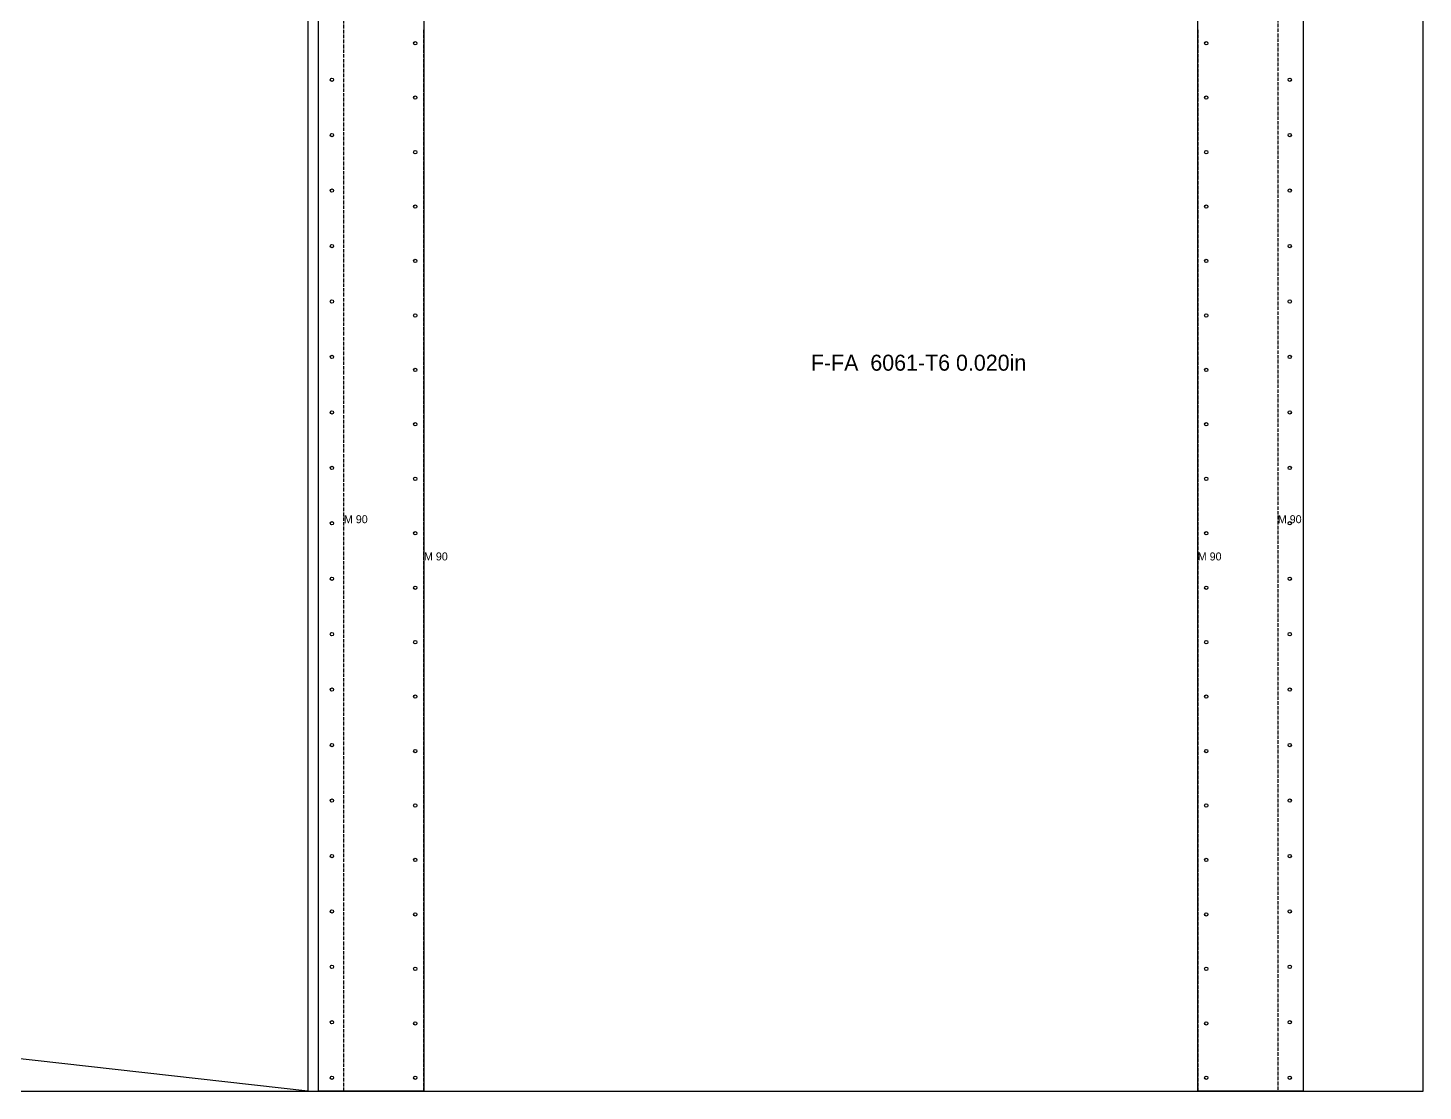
# Model space of a CAD drawing. Header units: millimetres. Extents: x 0 to 2438, y 0 to 1219.
# Drawn here: x 1392 to 2438, y 0 to 797 of the extents above; entities that cross this region are included whole.
import ezdxf

# ---------------------------------------------------------------- set-up
doc = ezdxf.new("R2010")
doc.units = ezdxf.units.MM
doc.linetypes.add('DASHDOT', pattern=[3.556, 2.54, -0.508, 0, -0.508])
for name, color, linetype in [('CUT', 7, 'CONTINUOUS'), ('ETCH', 8, 'CONTINUOUS'), ('HOLE', 6, 'CONTINUOUS'), ('MOUNTAIN', 5, 'DASHDOT')]:
    doc.layers.add(name, color=color, linetype=linetype)

msp = doc.modelspace()

# ---------------------------------------------------------------- linework, layer by layer
at = {"layer": 'CUT'}
for points in [[(1602.1, 0), (0, 180.2), (0, 698.9), (1602.1, 910), (1602.1, 0)], [(1610.1, 0), (1610.1, 851.7), (1629.1, 851.7), (1629.1, 870), (1647.3, 870), (1647.3, 889), (2310.8, 889), (2310.8, 870), (2329.1, 870), (2329.1, 851.7), (2348, 851.7), (2348, 0), (2269.1, 0), (2269.1, 810), (1689.1, 810), (1689.1, 0), (1610.1, 0)]]:
    msp.add_lwpolyline(points, close=True, dxfattribs=at)
at = {"layer": 'ETCH'}
msp.add_lwpolyline([(0, 0), (2438, 0), (2438, 1219), (0, 1219)], close=True, dxfattribs=at)
at = {"layer": 'HOLE'}
for centre in [(1682.6, 785.9), (2275.5, 785.9), (1620.1, 758.5), (2338, 758.5), (1682.6, 745.1), (2275.5, 745.1), (1620.1, 717), (2338, 717), (1682.6, 704.2), (2275.5, 704.2), (1620.1, 675.4), (2338, 675.4), (1682.6, 663.4), (2275.5, 663.4), (1620.1, 633.8), (2338, 633.8), (1682.6, 622.6), (2275.5, 622.6), (1620.1, 592.2), (2338, 592.2), (1682.6, 581.7), (2275.5, 581.7), (1620.1, 550.6), (2338, 550.6), (1682.6, 540.9), (2275.5, 540.9), (1620.1, 509), (2338, 509), (1682.6, 500.1), (2275.5, 500.1), (1620.1, 467.4), (1682.6, 459.2), (2275.5, 459.2), (2338, 467.4), (1620.1, 425.9), (1682.6, 418.4), (2275.5, 418.4), (2338, 425.9), (1620.1, 384.3), (1682.6, 377.5), (2275.5, 377.5), (2338, 384.3), (1620.1, 342.7), (1682.6, 336.7), (2275.5, 336.7), (2338, 342.7), (1620.1, 301.1), (1682.6, 295.9), (2275.5, 295.9), (2338, 301.1), (1620.1, 259.5), (1682.6, 255), (2275.5, 255), (2338, 259.5), (1620.1, 217.9), (1682.6, 214.2), (2275.5, 214.2), (2338, 217.9), (1620.1, 176.3), (1682.6, 173.4), (2275.5, 173.4), (2338, 176.3), (1620.1, 134.8), (2338, 134.8), (1682.6, 132.5), (2275.5, 132.5), (1620.1, 93.2), (2338, 93.2), (1682.6, 91.7), (2275.5, 91.7), (1620.1, 51.6), (2338, 51.6), (1682.6, 50.8), (2275.5, 50.8), (1620.1, 10), (1682.6, 10), (2275.5, 10), (2338, 10)]:
    msp.add_circle(centre, 1.25, dxfattribs=at)
at = {"layer": 'MOUNTAIN'}
for p, q in [((1629.1, 0), (1629.1, 851.7)), ((2329.1, 851.7), (2329.1, 0)), ((1689.1, 0), (1689.1, 795.9)), ((2269.1, 795.9), (2269.1, 0))]:
    msp.add_line(p, q, dxfattribs=at)

# ---------------------------------------------------------------- texts
at = {"layer": 'ETCH'}
for s, height, p in [('F-FA  6061-T6 0.020in', 12, (1979.1, 540.3)), ('M 90', 6, (1629.1, 425.9)), ('M 90', 6, (2329.1, 425.9)), ('M 90', 6, (1689.1, 398)), ('M 90', 6, (2269.1, 398))]:
    msp.add_text(s, height=height, dxfattribs=at).set_placement(p)

doc.saveas('drawing.dxf')
